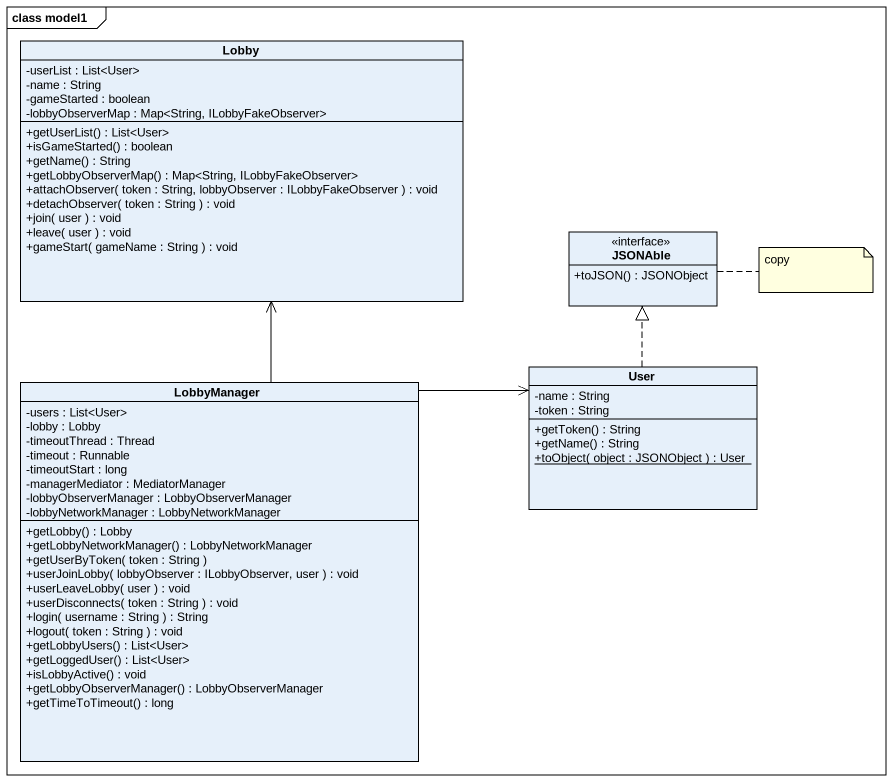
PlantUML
@startuml
mainframe class model1
hide circle
hide empty members
skinparam classAttributeIconSize 0
class Lobby {
  -userList : List<User>
  -name : String
  -gameStarted : boolean
  -lobbyObserverMap : Map<String, ILobbyFakeObserver>
  +getUserList() : List<User>
  +isGameStarted() : boolean
  +getName() : String
  +getLobbyObserverMap() : Map<String, ILobbyFakeObserver>
  +attachObserver( token : String, lobbyObserver : ILobbyFakeObserver ) : void
  +detachObserver( token : String ) : void
  +join( user ) : void
  +leave( user ) : void
  +gameStart( gameName : String ) : void
}
interface JSONAble {
  +toJSON() : JSONObject
}
class LobbyManager {
  -users : List<User>
  -lobby : Lobby
  -timeoutThread : Thread
  -timeout : Runnable
  -timeoutStart : long
  -managerMediator : MediatorManager
  -lobbyObserverManager : LobbyObserverManager
  -lobbyNetworkManager : LobbyNetworkManager
  +getLobby() : Lobby
  +getLobbyNetworkManager() : LobbyNetworkManager
  +getUserByToken( token : String )
  +userJoinLobby( lobbyObserver : ILobbyObserver, user ) : void
  +userLeaveLobby( user ) : void
  +userDisconnects( token : String ) : void
  +login( username : String ) : String
  +logout( token : String ) : void
  +getLobbyUsers() : List<User>
  +getLoggedUser() : List<User>
  +isLobbyActive() : void
  +getLobbyObserverManager() : LobbyObserverManager
  +getTimeToTimeout() : long
}
class User {
  -name : String
  -token : String
  +getToken() : String
  +getName() : String
  {static} +toObject( object : JSONObject ) : User
}
LobbyManager -up-> Lobby
LobbyManager -right-> User
User .up.|> JSONAble
note right of JSONAble : copy
@enduml
